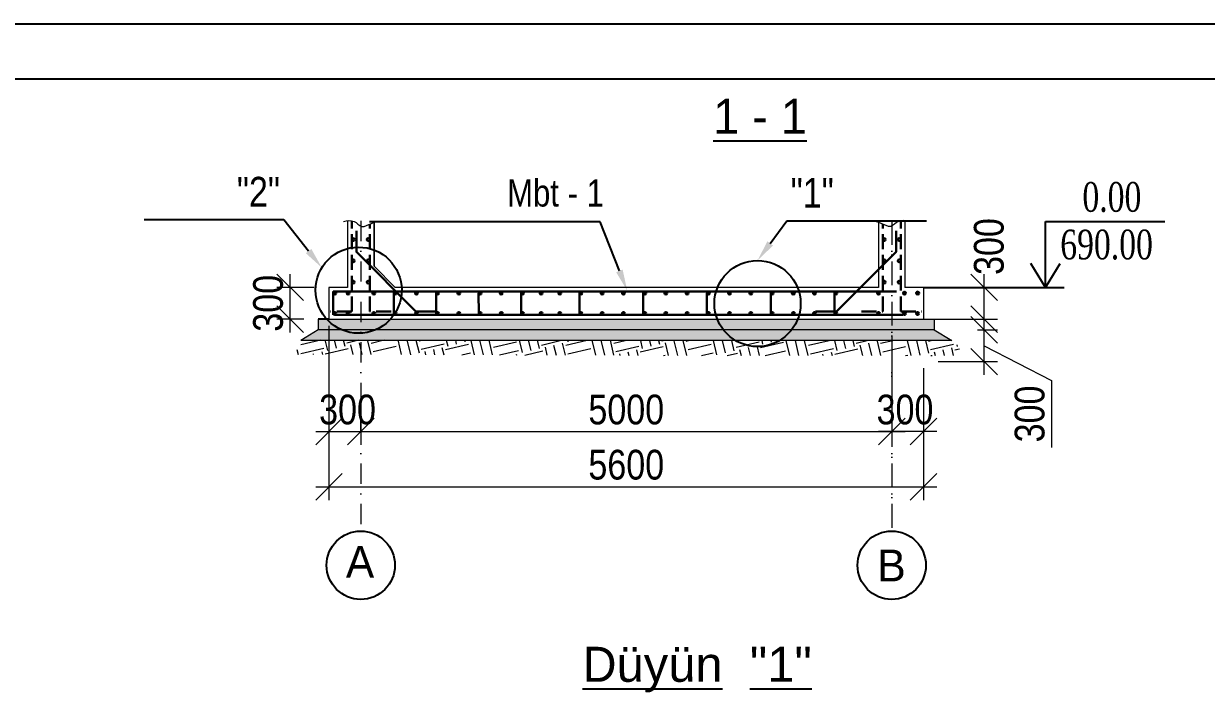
# Model space of a CAD drawing. Header units: millimetres. Extents: x 1067644 to 1117794, y -913136 to -692535.
# Drawn here: x 1099346 to 1110484, y -761722 to -755419 of the extents above; entities that cross this region are included whole.
import ezdxf
from ezdxf import colors
from ezdxf.entities.mleader import LeaderData, LeaderLine
from ezdxf.math import Vec2, Vec3

# ---------------------------------------------------------------- set-up
doc = ezdxf.new("R2010")
doc.units = ezdxf.units.MM
doc.linetypes.add('DASHDOT', pattern=[25.4, 12.7, -6.35, 0, -6.35])
doc.linetypes.add('Hidden Line', pattern=[391.222223, 282.222223, -109])
doc.layers.add('Annotation - Text', color=7, linetype='Continuous')
doc.layers.add('Layer3', color=7, linetype='Continuous', lineweight=13)
doc.styles.add('400', font='times.ttf', dxfattribs={"width": 0.75, "height": 300})
doc.styles.get("Standard").update_dxf_attribs({"font": 'a3ar(la).ttf'})
doc.styles.add('style3', font='ARIAAL_.TTF', dxfattribs={"height": 300})
doc.styles.add('style6', font='ARIALN.TTF', dxfattribs={"height": 300})
doc.styles.add('yazitipi', font='ARIALN.TTF')
doc.dimstyles.new('sevda', dxfattribs={"dimscale": 100, "dimtxt": 2.8, "dimasz": 2.5, "dimexe": 1.25, "dimexo": 0.625, "dimtad": 1, "dimtxsty": 'yazitipi', "dimblk": 'OBLIQUE', "dimcen": 2.5, "dimdle": 1.25, "dimclrd": 253, "dimclre": 253, "dimclrt": 73, "dimaunit": 1, "dimadec": 3, "dimazin": 0, "dimtfac": 1, "dimtmove": 1, "dimatfit": 3, "dimfxl": 1, "dimlwd": 13, "dimlwe": 13, "dimarcsym": 0})
pattern_1 = [(0, (96208.287, 1987.62), (0, 6.985), [5.08, -1.905]), (90, (96208.287, 1987.62), (-6.985, 4e-16), [5.08, -1.905])]
pattern_2 = [(0, (96208.4344, 1794.7856), (0, 6.985), [5.08, -1.905]), (90, (96208.4344, 1794.7856), (-6.985, 4e-16), [5.08, -1.905])]
pattern_3 = [(0, (96333.287, 1987.62), (0, 6.985), [5.08, -1.905]), (90, (96333.287, 1987.62), (-6.985, 4e-16), [5.08, -1.905])]
pattern_4 = [(0, (96333.4344, 1794.7856), (0, 6.985), [5.08, -1.905]), (90, (96333.4344, 1794.7856), (-6.985, 4e-16), [5.08, -1.905])]
pattern_5 = [(0, (96576.308, 1987.62), (0, 6.985), [5.08, -1.905]), (90, (96576.308, 1987.62), (-6.985, 4e-16), [5.08, -1.905])]
pattern_6 = [(0, (96576.455, 1794.7856), (0, 6.985), [5.08, -1.905]), (90, (96576.455, 1794.7856), (-6.985, 4e-16), [5.08, -1.905])]

# ---------------------------------------------------------------- blocks, each defined once
blk = doc.blocks.new('_Oblique')
at = {"color": 0, "linetype": 'ByBlock', "lineweight": -2}
blk.add_line((-0.5, -0.5), (0.5, 0.5), dxfattribs=at)
blk = doc.blocks.new('*D38')
at = {"color": 253, "lineweight": 13, "ltscale": 5, "transparency": 16777216}
for p, q in [((1107521, -758911), (1107521, -759389)), ((1102521, -758954), (1102521, -759389)), ((1102396, -759264), (1107646, -759264))]:
    blk.add_line(p, q, dxfattribs=at)
at = {"layer": 'Defpoints', "color": 0, "ltscale": 5, "transparency": 16777216}
for p in [(1102521, -758892), (1107521, -758848), (1107521, -759264)]:
    blk.add_point(p, dxfattribs=at)
at = {"color": 253, "lineweight": 13, "ltscale": 5, "transparency": 16777216, "xscale": 250, "yscale": 250, "zscale": 250, "rotation": 180}
blk.add_blockref('_Oblique', (1102521, -759264), dxfattribs=at)
at = {"color": 253, "lineweight": 13, "ltscale": 5, "transparency": 16777216, "xscale": 250, "yscale": 250, "zscale": 250}
blk.add_blockref('_Oblique', (1107521, -759264), dxfattribs=at)
at = {"color": 73, "ltscale": 5, "transparency": 16777216, "insert": (1105021, -759058), "char_height": 280, "attachment_point": 5, "style": 'yazitipi'}
blk.add_mtext('5000', dxfattribs=at)
blk = doc.blocks.new('*D39')
at = {"color": 253, "lineweight": 13, "ltscale": 15, "transparency": 16777216}
for p, q in [((1102221, -758267), (1102221, -759909)), ((1107821, -758667), (1107821, -759909)), ((1102096, -759784), (1107946, -759784))]:
    blk.add_line(p, q, dxfattribs=at)
at = {"layer": 'Defpoints', "color": 0, "ltscale": 15, "transparency": 16777216}
for p in [(1102221, -758205), (1107821, -758605), (1107821, -759784)]:
    blk.add_point(p, dxfattribs=at)
at = {"color": 253, "lineweight": 13, "ltscale": 15, "transparency": 16777216, "xscale": 250, "yscale": 250, "zscale": 250, "rotation": 180}
blk.add_blockref('_Oblique', (1102221, -759784), dxfattribs=at)
at = {"color": 253, "lineweight": 13, "ltscale": 15, "transparency": 16777216, "xscale": 250, "yscale": 250, "zscale": 250}
blk.add_blockref('_Oblique', (1107821, -759784), dxfattribs=at)
at = {"color": 73, "ltscale": 15, "transparency": 16777216, "insert": (1105021, -759578), "char_height": 280, "attachment_point": 5, "style": 'yazitipi'}
blk.add_mtext('5600', dxfattribs=at)
blk = doc.blocks.new('*D40')
at = {"color": 253, "lineweight": 13, "ltscale": 15, "transparency": 16777216}
for p, q in [((1102521, -759269), (1102521, -759139)), ((1102096, -759264), (1102646, -759264)), ((1102221, -759282), (1102221, -759389))]:
    blk.add_line(p, q, dxfattribs=at)
at = {"layer": 'Defpoints', "color": 0, "ltscale": 15, "transparency": 16777216}
for p in [(1102221, -759219), (1102521, -759264), (1102521, -759332)]:
    blk.add_point(p, dxfattribs=at)
at = {"color": 253, "lineweight": 13, "ltscale": 15, "transparency": 16777216, "xscale": 250, "yscale": 250, "zscale": 250, "rotation": 180}
blk.add_blockref('_Oblique', (1102221, -759264), dxfattribs=at)
at = {"color": 253, "lineweight": 13, "ltscale": 15, "transparency": 16777216, "xscale": 250, "yscale": 250, "zscale": 250}
blk.add_blockref('_Oblique', (1102521, -759264), dxfattribs=at)
at = {"color": 73, "ltscale": 15, "transparency": 16777216, "insert": (1102396, -759058), "char_height": 280, "attachment_point": 5, "style": 'yazitipi'}
blk.add_mtext('300', dxfattribs=at)
blk = doc.blocks.new('*D41')
at = {"color": 253, "lineweight": 13, "ltscale": 15, "transparency": 16777216}
for p, q in [((1107521, -758367), (1107521, -759389)), ((1107821, -758702), (1107821, -759389)), ((1107946, -759264), (1107396, -759264))]:
    blk.add_line(p, q, dxfattribs=at)
at = {"layer": 'Defpoints', "color": 0, "ltscale": 15, "transparency": 16777216}
for p in [(1107521, -758305), (1107821, -758639), (1107521, -759264)]:
    blk.add_point(p, dxfattribs=at)
at = {"color": 253, "lineweight": 13, "ltscale": 15, "transparency": 16777216, "xscale": 250, "yscale": 250, "zscale": 250, "rotation": 180}
blk.add_blockref('_Oblique', (1107521, -759264), dxfattribs=at)
at = {"color": 253, "lineweight": 13, "ltscale": 15, "transparency": 16777216, "xscale": 250, "yscale": 250, "zscale": 250}
blk.add_blockref('_Oblique', (1107821, -759264), dxfattribs=at)
at = {"color": 73, "ltscale": 15, "transparency": 16777216, "insert": (1107646, -759058), "char_height": 280, "attachment_point": 5, "style": 'yazitipi'}
blk.add_mtext('300', dxfattribs=at)
blk = doc.blocks.new('*D42')
at = {"color": 253, "lineweight": 13, "ltscale": 15, "transparency": 16777216}
for p, q in [((1108392, -758330), (1108392, -757780)), ((1107882, -757905), (1108517, -757905)), ((1107882, -758205), (1108517, -758205))]:
    blk.add_line(p, q, dxfattribs=at)
at = {"layer": 'Defpoints', "color": 0, "ltscale": 15, "transparency": 16777216}
for p in [(1107819, -757905), (1108392, -757905), (1107819, -758205)]:
    blk.add_point(p, dxfattribs=at)
at = {"color": 253, "lineweight": 13, "ltscale": 15, "transparency": 16777216, "xscale": 250, "yscale": 250, "zscale": 250}
for p, rotation in [((1108392, -757905), 90), ((1108392, -758205), 270)]:
    blk.add_blockref('_Oblique', p, dxfattribs=dict(at, rotation=rotation))
at = {"color": 73, "ltscale": 15, "transparency": 16777216, "insert": (1108437, -757520), "char_height": 280, "attachment_point": 5, "rotation": 90, "style": 'yazitipi'}
blk.add_mtext('300', dxfattribs=at)
blk = doc.blocks.new('*D105')
at = {"color": 253, "lineweight": 13, "ltscale": 15, "transparency": 16777216}
for p, q in [((1101855, -758330), (1101855, -757780)), ((1102083, -757905), (1101730, -757905)), ((1101983, -758205), (1101730, -758205))]:
    blk.add_line(p, q, dxfattribs=at)
at = {"layer": 'Defpoints', "color": 0, "ltscale": 15, "transparency": 16777216}
for p in [(1101855, -757905), (1102146, -757905), (1102046, -758205)]:
    blk.add_point(p, dxfattribs=at)
at = {"color": 253, "lineweight": 13, "ltscale": 15, "transparency": 16777216, "xscale": 250, "yscale": 250, "zscale": 250}
for p, rotation in [((1101855, -757905), 90), ((1101855, -758205), 270)]:
    blk.add_blockref('_Oblique', p, dxfattribs=dict(at, rotation=rotation))
at = {"color": 73, "ltscale": 15, "transparency": 16777216, "insert": (1101649, -758055), "char_height": 280, "attachment_point": 5, "rotation": 90, "style": 'yazitipi'}
blk.add_mtext('300', dxfattribs=at)
blk = doc.blocks.new('*D106')
at = {"color": 253, "lineweight": 13, "ltscale": 15, "transparency": 16777216}
for p, q in [((1108392, -758730), (1108392, -758180)), ((1108328, -758305), (1108517, -758305)), ((1108392, -758455), (1109027, -758783)), ((1107958, -758605), (1108517, -758605)), ((1109027, -758783), (1109027, -759414))]:
    blk.add_line(p, q, dxfattribs=at)
at = {"layer": 'Defpoints', "color": 0, "ltscale": 15, "transparency": 16777216}
for p in [(1108266, -758305), (1108392, -758305), (1107896, -758605)]:
    blk.add_point(p, dxfattribs=at)
at = {"color": 253, "lineweight": 13, "ltscale": 15, "transparency": 16777216, "xscale": 250, "yscale": 250, "zscale": 250}
for p, rotation in [((1108392, -758305), 90), ((1108392, -758605), 270)]:
    blk.add_blockref('_Oblique', p, dxfattribs=dict(at, rotation=rotation))
at = {"color": 73, "ltscale": 15, "transparency": 16777216, "insert": (1108821, -759098), "char_height": 280, "attachment_point": 5, "rotation": 90, "style": 'yazitipi'}
blk.add_mtext('300', dxfattribs=at)
blk = doc.blocks.new('ntnntyht')
at = {"lineweight": 25}
blk.add_line((1961564, -20955), (2003567, -20955), dxfattribs=at)
at = {"lineweight": 25, "ltscale": 15}
blk.add_line((2003045, -21477), (1963653, -21477), dxfattribs=at)

msp = doc.modelspace()

# ---------------------------------------------------------------- hatches: boundary and pattern name
at = {"lineweight": 9, "ltscale": 15}
h = msp.add_hatch(dxfattribs=at)
h.set_pattern_fill('ANGLE', color=256)
h.set_pattern_definition(pattern_1)
edge = h.paths.add_edge_path()
edge.add_arc((1102276.263, -757958.563), 13.384, 0, 360)
h = msp.add_hatch(dxfattribs=at)
h.set_pattern_fill('ANGLE', color=256)
h.set_pattern_definition(pattern_3)
edge = h.paths.add_edge_path()
edge.add_arc((1102401.263, -757958.563), 13.384, 0, 360)
h = msp.add_hatch(dxfattribs=at)
h.set_pattern_fill('ANGLE', color=256)
h.set_pattern_definition(pattern_5)
edge = h.paths.add_edge_path()
edge.add_arc((1102644.284, -757958.563), 13.384, 0, 360)
h = msp.add_hatch(dxfattribs=at)
h.set_pattern_fill('ANGLE', color=256)
h.set_pattern_definition([(0, (96776.308, 1987.62), (0, 6.985), [5.08, -1.905]), (90, (96776.308, 1987.62), (-6.985, 4e-16), [5.08, -1.905])])
edge = h.paths.add_edge_path()
edge.add_arc((1102844.284, -757958.563), 13.384, 0, 360)
h = msp.add_hatch(dxfattribs=at)
h.set_pattern_fill('ANGLE', color=256)
h.set_pattern_definition([(0, (96976.308, 1987.62), (0, 6.985), [5.08, -1.905]), (90, (96976.308, 1987.62), (-6.985, 4e-16), [5.08, -1.905])])
edge = h.paths.add_edge_path()
edge.add_arc((1103044.284, -757958.563), 13.384, 0, 360)
h = msp.add_hatch(dxfattribs=at)
h.set_pattern_fill('ANGLE', color=256)
h.set_pattern_definition([(0, (97176.308, 1987.62), (0, 6.985), [5.08, -1.905]), (90, (97176.308, 1987.62), (-6.985, 4e-16), [5.08, -1.905])])
edge = h.paths.add_edge_path()
edge.add_arc((1103244.284, -757958.563), 13.384, 0, 360)
h = msp.add_hatch(dxfattribs=at)
h.set_pattern_fill('ANGLE', color=256)
h.set_pattern_definition([(0, (97376.308, 1987.62), (0, 6.985), [5.08, -1.905]), (90, (97376.308, 1987.62), (-6.985, 4e-16), [5.08, -1.905])])
edge = h.paths.add_edge_path()
edge.add_arc((1103444.284, -757958.563), 13.384, 0, 360)
h = msp.add_hatch(dxfattribs=at)
h.set_pattern_fill('ANGLE', color=256)
h.set_pattern_definition([(0, (97576.308, 1987.62), (0, 6.985), [5.08, -1.905]), (90, (97576.308, 1987.62), (-6.985, 4e-16), [5.08, -1.905])])
edge = h.paths.add_edge_path()
edge.add_arc((1103644.284, -757958.563), 13.384, 0, 360)
h = msp.add_hatch(dxfattribs=at)
h.set_pattern_fill('ANGLE', color=256)
h.set_pattern_definition([(0, (97776.308, 1987.62), (0, 6.985), [5.08, -1.905]), (90, (97776.308, 1987.62), (-6.985, 4e-16), [5.08, -1.905])])
edge = h.paths.add_edge_path()
edge.add_arc((1103844.284, -757958.563), 13.384, 0, 360)
h = msp.add_hatch(dxfattribs=at)
h.set_pattern_fill('ANGLE', color=256)
h.set_pattern_definition([(0, (97976.308, 1987.62), (0, 6.985), [5.08, -1.905]), (90, (97976.308, 1987.62), (-6.985, 4e-16), [5.08, -1.905])])
edge = h.paths.add_edge_path()
edge.add_arc((1104044.284, -757958.563), 13.384, 0, 360)
h = msp.add_hatch(dxfattribs=at)
h.set_pattern_fill('ANGLE', color=256)
h.set_pattern_definition([(0, (98151.308, 1987.62), (0, 6.985), [5.08, -1.905]), (90, (98151.308, 1987.62), (-6.985, 4e-16), [5.08, -1.905])])
edge = h.paths.add_edge_path()
edge.add_arc((1104219.284, -757958.563), 13.384, 0, 360)
h = msp.add_hatch(dxfattribs=at)
h.set_pattern_fill('ANGLE', color=256)
h.set_pattern_definition([(0, (98326.308, 1987.62), (0, 6.985), [5.08, -1.905]), (90, (98326.308, 1987.62), (-6.985, 4e-16), [5.08, -1.905])])
edge = h.paths.add_edge_path()
edge.add_arc((1104394.284, -757958.563), 13.384, 0, 360)
h = msp.add_hatch(dxfattribs=at)
h.set_pattern_fill('ANGLE', color=256)
h.set_pattern_definition([(0, (98526.308, 1987.62), (0, 6.985), [5.08, -1.905]), (90, (98526.308, 1987.62), (-6.985, 4e-16), [5.08, -1.905])])
edge = h.paths.add_edge_path()
edge.add_arc((1104594.284, -757958.563), 13.384, 0, 360)
h = msp.add_hatch(dxfattribs=at)
h.set_pattern_fill('ANGLE', color=256)
h.set_pattern_definition([(0, (98726.308, 1987.62), (0, 6.985), [5.08, -1.905]), (90, (98726.308, 1987.62), (-6.985, 4e-16), [5.08, -1.905])])
edge = h.paths.add_edge_path()
edge.add_arc((1104794.284, -757958.563), 13.384, 0, 360)
h = msp.add_hatch(dxfattribs=at)
h.set_pattern_fill('ANGLE', color=256)
h.set_pattern_definition([(0, (98926.308, 1987.62), (0, 6.985), [5.08, -1.905]), (90, (98926.308, 1987.62), (-6.985, 4e-16), [5.08, -1.905])])
edge = h.paths.add_edge_path()
edge.add_arc((1104994.284, -757958.563), 13.384, 0, 360)
h = msp.add_hatch(dxfattribs=at)
h.set_pattern_fill('ANGLE', color=256)
h.set_pattern_definition([(0, (99126.308, 1987.62), (0, 6.985), [5.08, -1.905]), (90, (99126.308, 1987.62), (-6.985, 4e-16), [5.08, -1.905])])
edge = h.paths.add_edge_path()
edge.add_arc((1105194.284, -757958.563), 13.384, 0, 360)
h = msp.add_hatch(dxfattribs=at)
h.set_pattern_fill('ANGLE', color=256)
h.set_pattern_definition([(0, (99326.308, 1987.62), (0, 6.985), [5.08, -1.905]), (90, (99326.308, 1987.62), (-6.985, 4e-16), [5.08, -1.905])])
edge = h.paths.add_edge_path()
edge.add_arc((1105394.284, -757958.563), 13.384, 0, 360)
h = msp.add_hatch(dxfattribs=at)
h.set_pattern_fill('ANGLE', color=256)
h.set_pattern_definition([(0, (99526.308, 1987.62), (0, 6.985), [5.08, -1.905]), (90, (99526.308, 1987.62), (-6.985, 4e-16), [5.08, -1.905])])
edge = h.paths.add_edge_path()
edge.add_arc((1105594.284, -757958.563), 13.384, 0, 360)
h = msp.add_hatch(dxfattribs=at)
h.set_pattern_fill('ANGLE', color=256)
h.set_pattern_definition([(0, (99726.308, 1987.62), (0, 6.985), [5.08, -1.905]), (90, (99726.308, 1987.62), (-6.985, 4e-16), [5.08, -1.905])])
edge = h.paths.add_edge_path()
edge.add_arc((1105794.284, -757958.563), 13.384, 0, 360)
h = msp.add_hatch(dxfattribs=at)
h.set_pattern_fill('ANGLE', color=256)
h.set_pattern_definition([(0, (99926.308, 1987.62), (0, 6.985), [5.08, -1.905]), (90, (99926.308, 1987.62), (-6.985, 4e-16), [5.08, -1.905])])
edge = h.paths.add_edge_path()
edge.add_arc((1105994.284, -757958.563), 13.384, 0, 360)
h = msp.add_hatch(dxfattribs=at)
h.set_pattern_fill('ANGLE', color=256)
h.set_pattern_definition([(0, (100126.308, 1987.62), (0, 6.985), [5.08, -1.905]), (90, (100126.308, 1987.62), (-6.985, 4e-16), [5.08, -1.905])])
edge = h.paths.add_edge_path()
edge.add_arc((1106194.284, -757958.563), 13.384, 0, 360)
h = msp.add_hatch(dxfattribs=at)
h.set_pattern_fill('ANGLE', color=256)
h.set_pattern_definition([(0, (100326.308, 1987.62), (0, 6.985), [5.08, -1.905]), (90, (100326.308, 1987.62), (-6.985, 4e-16), [5.08, -1.905])])
edge = h.paths.add_edge_path()
edge.add_arc((1106394.284, -757958.563), 13.384, 0, 360)
h = msp.add_hatch(dxfattribs=at)
h.set_pattern_fill('ANGLE', color=256)
h.set_pattern_definition([(0, (100526.308, 1987.62), (0, 6.985), [5.08, -1.905]), (90, (100526.308, 1987.62), (-6.985, 4e-16), [5.08, -1.905])])
edge = h.paths.add_edge_path()
edge.add_arc((1106594.284, -757958.563), 13.384, 0, 360)
h = msp.add_hatch(dxfattribs=at)
h.set_pattern_fill('ANGLE', color=256)
h.set_pattern_definition([(0, (100726.308, 1987.62), (0, 6.985), [5.08, -1.905]), (90, (100726.308, 1987.62), (-6.985, 4e-16), [5.08, -1.905])])
edge = h.paths.add_edge_path()
edge.add_arc((1106794.284, -757958.563), 13.384, 0, 360)
h = msp.add_hatch(dxfattribs=at)
h.set_pattern_fill('ANGLE', color=256)
h.set_pattern_definition([(0, (100926.308, 1987.62), (0, 6.985), [5.08, -1.905]), (90, (100926.308, 1987.62), (-6.985, 4e-16), [5.08, -1.905])])
edge = h.paths.add_edge_path()
edge.add_arc((1106994.284, -757958.563), 13.384, 0, 360)
h = msp.add_hatch(dxfattribs=at)
h.set_pattern_fill('ANGLE', color=256)
h.set_pattern_definition(pattern_5)
edge = h.paths.add_edge_path()
edge.add_arc((1107397.211, -757958.563), 13.384, 0, 360)
h = msp.add_hatch(dxfattribs=at)
h.set_pattern_fill('ANGLE', color=256)
h.set_pattern_definition(pattern_3)
edge = h.paths.add_edge_path()
edge.add_arc((1107640.232, -757958.563), 13.384, 0, 360)
h = msp.add_hatch(dxfattribs=at)
h.set_pattern_fill('ANGLE', color=256)
h.set_pattern_definition(pattern_1)
edge = h.paths.add_edge_path()
edge.add_arc((1107765.232, -757958.563), 13.384, 0, 360)
h = msp.add_hatch(dxfattribs=at)
h.set_pattern_fill('ANGLE', color=256)
h.set_pattern_definition(pattern_2)
edge = h.paths.add_edge_path()
edge.add_arc((1102276.411, -758151.397), 13.384, 0, 360)
h = msp.add_hatch(dxfattribs=at)
h.set_pattern_fill('ANGLE', color=256)
h.set_pattern_definition(pattern_4)
edge = h.paths.add_edge_path()
edge.add_arc((1102401.411, -758151.397), 13.384, 0, 360)
h = msp.add_hatch(dxfattribs=at)
h.set_pattern_fill('ANGLE', color=256)
h.set_pattern_definition(pattern_6)
edge = h.paths.add_edge_path()
edge.add_arc((1102644.432, -758151.397), 13.384, 0, 360)
h = msp.add_hatch(dxfattribs=at)
h.set_pattern_fill('ANGLE', color=256)
h.set_pattern_definition([(0, (96776.455, 1794.7856), (0, 6.985), [5.08, -1.905]), (90, (96776.455, 1794.7856), (-6.985, 4e-16), [5.08, -1.905])])
edge = h.paths.add_edge_path()
edge.add_arc((1102844.432, -758151.397), 13.384, 0, 360)
h = msp.add_hatch(dxfattribs=at)
h.set_pattern_fill('ANGLE', color=256)
h.set_pattern_definition([(0, (96976.455, 1794.7856), (0, 6.985), [5.08, -1.905]), (90, (96976.455, 1794.7856), (-6.985, 4e-16), [5.08, -1.905])])
edge = h.paths.add_edge_path()
edge.add_arc((1103044.432, -758151.397), 13.384, 0, 360)
h = msp.add_hatch(dxfattribs=at)
h.set_pattern_fill('ANGLE', color=256)
h.set_pattern_definition([(0, (97176.455, 1794.7856), (0, 6.985), [5.08, -1.905]), (90, (97176.455, 1794.7856), (-6.985, 4e-16), [5.08, -1.905])])
edge = h.paths.add_edge_path()
edge.add_arc((1103244.432, -758151.397), 13.384, 0, 360)
h = msp.add_hatch(dxfattribs=at)
h.set_pattern_fill('ANGLE', color=256)
h.set_pattern_definition([(0, (97376.455, 1794.7856), (0, 6.985), [5.08, -1.905]), (90, (97376.455, 1794.7856), (-6.985, 4e-16), [5.08, -1.905])])
edge = h.paths.add_edge_path()
edge.add_arc((1103444.432, -758151.397), 13.384, 0, 360)
h = msp.add_hatch(dxfattribs=at)
h.set_pattern_fill('ANGLE', color=256)
h.set_pattern_definition([(0, (97576.455, 1794.7856), (0, 6.985), [5.08, -1.905]), (90, (97576.455, 1794.7856), (-6.985, 4e-16), [5.08, -1.905])])
edge = h.paths.add_edge_path()
edge.add_arc((1103644.432, -758151.397), 13.384, 0, 360)
h = msp.add_hatch(dxfattribs=at)
h.set_pattern_fill('ANGLE', color=256)
h.set_pattern_definition([(0, (97776.455, 1794.7856), (0, 6.985), [5.08, -1.905]), (90, (97776.455, 1794.7856), (-6.985, 4e-16), [5.08, -1.905])])
edge = h.paths.add_edge_path()
edge.add_arc((1103844.432, -758151.397), 13.384, 0, 360)
h = msp.add_hatch(dxfattribs=at)
h.set_pattern_fill('ANGLE', color=256)
h.set_pattern_definition([(0, (97976.455, 1794.7856), (0, 6.985), [5.08, -1.905]), (90, (97976.455, 1794.7856), (-6.985, 4e-16), [5.08, -1.905])])
edge = h.paths.add_edge_path()
edge.add_arc((1104044.432, -758151.397), 13.384, 0, 360)
h = msp.add_hatch(dxfattribs=at)
h.set_pattern_fill('ANGLE', color=256)
h.set_pattern_definition([(0, (98151.455, 1794.7856), (0, 6.985), [5.08, -1.905]), (90, (98151.455, 1794.7856), (-6.985, 4e-16), [5.08, -1.905])])
edge = h.paths.add_edge_path()
edge.add_arc((1104219.432, -758151.397), 13.384, 0, 360)
h = msp.add_hatch(dxfattribs=at)
h.set_pattern_fill('ANGLE', color=256)
h.set_pattern_definition([(0, (98326.455, 1794.7856), (0, 6.985), [5.08, -1.905]), (90, (98326.455, 1794.7856), (-6.985, 4e-16), [5.08, -1.905])])
edge = h.paths.add_edge_path()
edge.add_arc((1104394.432, -758151.397), 13.384, 0, 360)
h = msp.add_hatch(dxfattribs=at)
h.set_pattern_fill('ANGLE', color=256)
h.set_pattern_definition([(0, (98526.455, 1794.7856), (0, 6.985), [5.08, -1.905]), (90, (98526.455, 1794.7856), (-6.985, 4e-16), [5.08, -1.905])])
edge = h.paths.add_edge_path()
edge.add_arc((1104594.432, -758151.397), 13.384, 0, 360)
h = msp.add_hatch(dxfattribs=at)
h.set_pattern_fill('ANGLE', color=256)
h.set_pattern_definition([(0, (98726.455, 1794.7856), (0, 6.985), [5.08, -1.905]), (90, (98726.455, 1794.7856), (-6.985, 4e-16), [5.08, -1.905])])
edge = h.paths.add_edge_path()
edge.add_arc((1104794.432, -758151.397), 13.384, 0, 360)
h = msp.add_hatch(dxfattribs=at)
h.set_pattern_fill('ANGLE', color=256)
h.set_pattern_definition([(0, (98926.455, 1794.7856), (0, 6.985), [5.08, -1.905]), (90, (98926.455, 1794.7856), (-6.985, 4e-16), [5.08, -1.905])])
edge = h.paths.add_edge_path()
edge.add_arc((1104994.432, -758151.397), 13.384, 0, 360)
h = msp.add_hatch(dxfattribs=at)
h.set_pattern_fill('ANGLE', color=256)
h.set_pattern_definition([(0, (99126.455, 1794.7856), (0, 6.985), [5.08, -1.905]), (90, (99126.455, 1794.7856), (-6.985, 4e-16), [5.08, -1.905])])
edge = h.paths.add_edge_path()
edge.add_arc((1105194.432, -758151.397), 13.384, 0, 360)
h = msp.add_hatch(dxfattribs=at)
h.set_pattern_fill('ANGLE', color=256)
h.set_pattern_definition([(0, (99326.455, 1794.7856), (0, 6.985), [5.08, -1.905]), (90, (99326.455, 1794.7856), (-6.985, 4e-16), [5.08, -1.905])])
edge = h.paths.add_edge_path()
edge.add_arc((1105394.432, -758151.397), 13.384, 0, 360)
h = msp.add_hatch(dxfattribs=at)
h.set_pattern_fill('ANGLE', color=256)
h.set_pattern_definition([(0, (99526.455, 1794.7856), (0, 6.985), [5.08, -1.905]), (90, (99526.455, 1794.7856), (-6.985, 4e-16), [5.08, -1.905])])
edge = h.paths.add_edge_path()
edge.add_arc((1105594.432, -758151.397), 13.384, 0, 360)
h = msp.add_hatch(dxfattribs=at)
h.set_pattern_fill('ANGLE', color=256)
h.set_pattern_definition([(0, (99726.455, 1794.7856), (0, 6.985), [5.08, -1.905]), (90, (99726.455, 1794.7856), (-6.985, 4e-16), [5.08, -1.905])])
edge = h.paths.add_edge_path()
edge.add_arc((1105794.432, -758151.397), 13.384, 0, 360)
h = msp.add_hatch(dxfattribs=at)
h.set_pattern_fill('ANGLE', color=256)
h.set_pattern_definition([(0, (99926.455, 1794.7856), (0, 6.985), [5.08, -1.905]), (90, (99926.455, 1794.7856), (-6.985, 4e-16), [5.08, -1.905])])
edge = h.paths.add_edge_path()
edge.add_arc((1105994.432, -758151.397), 13.384, 0, 360)
h = msp.add_hatch(dxfattribs=at)
h.set_pattern_fill('ANGLE', color=256)
h.set_pattern_definition([(0, (100126.455, 1794.7856), (0, 6.985), [5.08, -1.905]), (90, (100126.455, 1794.7856), (-6.985, 4e-16), [5.08, -1.905])])
edge = h.paths.add_edge_path()
edge.add_arc((1106194.432, -758151.397), 13.384, 0, 360)
h = msp.add_hatch(dxfattribs=at)
h.set_pattern_fill('ANGLE', color=256)
h.set_pattern_definition([(0, (100326.455, 1794.7856), (0, 6.985), [5.08, -1.905]), (90, (100326.455, 1794.7856), (-6.985, 4e-16), [5.08, -1.905])])
edge = h.paths.add_edge_path()
edge.add_arc((1106394.432, -758151.397), 13.384, 0, 360)
h = msp.add_hatch(dxfattribs=at)
h.set_pattern_fill('ANGLE', color=256)
h.set_pattern_definition([(0, (100526.455, 1794.7856), (0, 6.985), [5.08, -1.905]), (90, (100526.455, 1794.7856), (-6.985, 4e-16), [5.08, -1.905])])
edge = h.paths.add_edge_path()
edge.add_arc((1106594.432, -758151.397), 13.384, 0, 360)
h = msp.add_hatch(dxfattribs=at)
h.set_pattern_fill('ANGLE', color=256)
h.set_pattern_definition([(0, (100726.455, 1794.7856), (0, 6.985), [5.08, -1.905]), (90, (100726.455, 1794.7856), (-6.985, 4e-16), [5.08, -1.905])])
edge = h.paths.add_edge_path()
edge.add_arc((1106794.432, -758151.397), 13.384, 0, 360)
h = msp.add_hatch(dxfattribs=at)
h.set_pattern_fill('ANGLE', color=256)
h.set_pattern_definition([(0, (100926.455, 1794.7856), (0, 6.985), [5.08, -1.905]), (90, (100926.455, 1794.7856), (-6.985, 4e-16), [5.08, -1.905])])
edge = h.paths.add_edge_path()
edge.add_arc((1106994.432, -758151.397), 13.384, 0, 360)
h = msp.add_hatch(dxfattribs=at)
h.set_pattern_fill('ANGLE', color=256)
h.set_pattern_definition(pattern_6)
edge = h.paths.add_edge_path()
edge.add_arc((1107397.064, -758151.397), 13.384, 0, 360)
h = msp.add_hatch(dxfattribs=at)
h.set_pattern_fill('ANGLE', color=256)
h.set_pattern_definition(pattern_4)
edge = h.paths.add_edge_path()
edge.add_arc((1107640.085, -758151.397), 13.384, 0, 360)
h = msp.add_hatch(dxfattribs=at)
h.set_pattern_fill('ANGLE', color=256)
h.set_pattern_definition(pattern_2)
edge = h.paths.add_edge_path()
edge.add_arc((1107765.085, -758151.397), 13.384, 0, 360)
at = {"lineweight": 5, "ltscale": 5}
h = msp.add_hatch(dxfattribs=at)
h.set_pattern_fill('AR-CONC', color=4)
h.set_pattern_definition([(50, (310266.62, -55884.16), (182.18467, -15.939086), [19.05, -209.55]), (355, (310266.62, -55884.16), (-35.24342, 191.056845), [15.24, -167.640584]), (100.451445, (310281.8, -55885.48), (146.941247, 175.117752), [16.19001, -178.090245]), (46.1842, (310266.62, -55833.36), (271.07904, -42.04233), [28.575, -314.325]), (96.635558, (310289.2, -55836.86), (237.404134, 247.426125), [24.28502, -267.13561]), (351.18415, (310266.62, -55833.36), (237.404134, 247.426125), [22.85997, -251.45973]), (21, (310292.02, -55846.06), (151.614391, -102.265198), [19.05, -209.55]), (326, (310292.02, -55846.06), (61.802028, 184.187966), [15.24, -167.64]), (71.451445, (310304.65, -55854.58), (213.41642, 81.92277), [16.19001, -178.089938]), (37.5, (310266.616, -55884.155), (3.0886033, 84.555039), [0, -165.608, 0, -170.18, 0, -168.275]), (7.5, (310266.62, -55884.155), (66.8196625, 100.180575), [0, -97.028, 0, -161.798, 0, -64.135]), (327.5, (310209.974, -55884.155), (135.590595, -5.728744), [0, -63.5, 0, -198.12, 0, -262.89]), (317.5, (310184.57, -55884.16), (148.129181, 25.426491), [0, -82.55, 0, -131.572, 0, -186.69])])
edge = h.paths.add_edge_path()
edge.add_line((1107920.748, -758204.781), (1102120.748, -758204.781))
edge.add_line((1102120.748, -758204.781), (1102120.748, -758304.781))
edge.add_line((1102165.183, -758304.781), (1107920.748, -758304.781))
edge.add_line((1107920.748, -758304.781), (1107920.748, -758204.781))
h = msp.add_hatch(dxfattribs=at)
h.set_pattern_fill('GRAVEL', color=161, scale=15)
h.set_pattern_definition([(228.0127875, (310540.936, -55503.155), (-3048.00000024, -3428.9999998), [51.25822, -5074.57255]), (184.969741, (310506.646, -55541.255), (4571.9999982, 381.0000217), [87.96071, -8708.10733]), (132.510447, (310419.016, -55548.875), (3810.0000016, -4190.99999854), [62.02223, -6140.20842]), (267.273689, (310270.426, -55644.125), (381.0000008, 7619.99999996), [80.10068, -7929.96561]), (292.8336542, (310266.616, -55724.135), (-1905.00000016, 4571.99999993), [78.54505, -7775.97116]), (357.273689, (310297.096, -55796.525), (-7619.99999996, 381.0000008), [80.10068, -7929.96561]), (37.6942405, (310377.106, -55800.335), (-4952.99999978, -3810.00000029), [105.92905, -10486.9673]), (72.2553284, (310460.926, -55735.565), (2667.00000072, 8381.99999977), [100.00793, -9900.78849]), (121.4295656, (310491.406, -55640.315), (-3048.00000043, 4952.99999973), [80.37195, -7956.83185]), (175.2363583, (310449.496, -55571.735), (4190.9999999, -381.0000007), [91.75699, -4496.09054]), (222.3974378, (310358.056, -55564.115), (-4571.99999985, -4191.00000016), [118.66169, -11747.51588]), (138.814075, (310647.616, -55647.935), (-2666.9999998, 2286.0000002), [40.50068, -4009.58487]), (171.4692344, (310617.136, -55621.265), (4953.00000013, -761.99999914), [77.0523, -7628.19585]), (225, (310540.94, -55609.84), (-5e-14, -381), [53.8814, -484.93397]), (203.1985905, (310514.266, -55564.115), (1905, 761.9999999), [29.0162, -2872.59336]), (291.8014095, (310487.596, -55575.545), (-381, 1143), [41.03484, -2010.71295]), (30.9637565, (310502.836, -55613.645), (1143, 762), [66.64795, -2154.94472]), (161.565051, (310559.99, -55579.36), (762, -381), [48.19307, -1156.63472]), (16.3895403, (310266.616, -55575.545), (3810, 1143), [67.5132, -6683.824]), (70.346176, (310331.386, -55556.495), (-1524.00000014, -4190.99999995), [56.63984, -5607.33235]), (293.1985905, (310559.986, -55503.155), (-761.9999999, 1905), [58.03201, -2843.57754]), (343.6104597, (310582.846, -55556.495), (-3810.0000001, 1142.99999973), [67.5132, -6683.824]), (339.443955, (310266.616, -55811.765), (-1905, 762), [65.10528, -3190.16015]), (294.7751406, (310327.576, -55834.625), (-1905.0000023, 4190.999999), [54.55082, -5400.53901]), (66.8014095, (310563.796, -55884.155), (761.9999999, 1905), [58.03202, -2843.57754]), (17.3540246, (310586.656, -55830.815), (-4952.9999999, -1524.0000003), [63.86741, -6322.8564]), (69.443955, (310377.106, -55884.155), (-762, -1905), [32.55264, -3222.71279]), (101.3099325, (310540.936, -55884.155), (-381, 1524), [19.42719, -1923.29924]), (165.963757, (310537.13, -55865.105), (1143, -381), [78.54506, -1492.35819]), (186.009006, (310460.926, -55846.055), (3809.99999998, 381.0000002), [72.79005, -7206.20473]), (303.690068, (310502.84, -55647.94), (-381, 762), [54.94858, -1318.76645]), (353.1572266, (310533.316, -55693.655), (6477.00000004, -761.99999966), [95.93351, -9497.40136]), (60.945396, (310628.566, -55705.085), (-1524, -2667), [39.22624, -3883.40885]), (90, (310647.6, -55670.8), (-381, 381), [22.86, -358.14]), (120.2564372, (310453.306, -55834.625), (1523.9999998, -2667.0000001), [52.93004, -5240.09112]), (48.0127875, (310426.636, -55788.905), (3048.00000025, 3428.9999998), [102.51643, -5023.31433]), (0, (310495.2, -55712.7), (381, 381), [99.06, -281.94]), (325.3048465, (310594.276, -55712.705), (3810.00000144, -2666.99999794), [60.24143, -5963.89751]), (254.054604, (310643.806, -55746.995), (-381, -1524), [55.47436, -2718.2475]), (207.6459754, (310628.566, -55800.335), (-7239.00000027, -3809.9999995), [90.32176, -8941.86966]), (175.4260787, (310548.556, -55842.245), (-4953, 381), [95.55442, -9459.87697])])
h.paths.add_polyline_path([(1108085.52, -758404.781), (1107920.748, -758304.781), (1102120.748, -758304.781), (1101955.976, -758404.781)])
at = {"layer": 'Annotation - Text', "lineweight": 5, "ltscale": 20}
h = msp.add_hatch(dxfattribs=at)
h.set_pattern_fill('EARTH', color=253, scale=35, angle=-76.6397816)
h.set_pattern_definition([(283.360218, (234433.56, -52693.8), (267.590996, -164.8793), [222.25, -222.25]), (283.360218, (234514.64, -52674.55), (267.590996, -164.8793), [222.25, -222.25]), (283.360218, (234595.73, -52655.29), (267.590996, -164.8793), [222.25, -222.25]), (13.360218, (234629.18, -52675.9), (164.8793, 267.590996), [222.25, -222.25]), (13.360218, (234648.44, -52756.98), (164.8793, 267.590996), [222.25, -222.25]), (13.360218, (234667.7, -52838.07), (164.8793, 267.590996), [222.25, -222.25])])
edge = h.paths.add_edge_path()
edge.add_line((1105440.602, -758418.299), (1105440.602, -758546.957))
edge.add_line((1105440.602, -758546.957), (1101890.997, -758536.066))
edge.add_line((1101886.858, -758536.066), (1101988.527, -758399.336))
edge.add_line((1101988.527, -758399.336), (1105440.602, -758404.781))
h.paths.add_polyline_path([(1108198.719, -758548.117), (1108106.593, -758404.781), (1105440.602, -758404.781), (1105440.602, -758546.957)])

# ---------------------------------------------------------------- linework, layer by layer
at = {"color": 3, "lineweight": 15, "ltscale": 15}
for p, q in [((1102395.748, -757276.578), (1102395.748, -757904.781)), ((1102645.748, -757292.62), (1102645.748, -757704.781)), ((1102645.748, -757704.781), (1102645.748, -757292.62)), ((1107395.748, -757292.62), (1107395.748, -757704.781)), ((1107645.748, -757276.578), (1107645.748, -757904.781)), ((1102645.748, -757704.781), (1102845.748, -757904.781)), ((1107819.136, -757904.781), (1107819.136, -758204.781))]:
    msp.add_line(p, q, dxfattribs=at)
at = {"linetype": 'Hidden Line', "lineweight": 30, "ltscale": 0.5}
for p, q in [((1102435.748, -758131.581), (1102435.748, -757276.634)), ((1102605.748, -758131.581), (1102605.748, -757308.31)), ((1107435.748, -758131.581), (1107435.748, -757308.31)), ((1107605.748, -758131.581), (1107605.748, -757276.634)), ((1102435.748, -758131.581), (1102235.748, -758131.581)), ((1102805.748, -758131.581), (1102605.748, -758131.581)), ((1107235.748, -758131.581), (1107435.748, -758131.581)), ((1107605.748, -758131.581), (1107805.748, -758131.581))]:
    msp.add_line(p, q, dxfattribs=at)
at = {"linetype": 'DASHDOT', "lineweight": 15, "ltscale": 15}
for p, q in [((1102520.748, -757278.968), (1102520.748, -760202.076)), ((1107520.748, -757278.968), (1107520.748, -760202.076)), ((1107520.748, -757313.124), (1107520.748, -760202.076))]:
    msp.add_line(p, q, dxfattribs=at)
at = {"color": 0}
msp.add_line((1108968.689, -757904.781), (1108968.689, -757283.383), dxfattribs=at)
at = {"color": 7}
msp.add_line((1108968.689, -757283.383), (1110093.058, -757283.383), dxfattribs=at)
at = {"ltscale": 15}
for p, q in [((1107820.748, -757904.781), (1109144.924, -757904.781)), ((1102220.748, -758204.781), (1102120.748, -758204.781))]:
    msp.add_line(p, q, dxfattribs=at)
at = {"lineweight": 30, "ltscale": 15}
for p, q in [((1102830.901, -757958.563), (1102831.048, -758151.397)), ((1103230.901, -757958.563), (1103231.048, -758151.397)), ((1103630.901, -757958.563), (1103631.048, -758151.397)), ((1104030.901, -757958.563), (1104031.048, -758151.397)), ((1104580.901, -757958.563), (1104581.048, -758151.397)), ((1105180.901, -757958.563), (1105181.048, -758151.397)), ((1105780.901, -757958.563), (1105781.048, -758151.397)), ((1106380.901, -757958.563), (1106381.048, -758151.397)), ((1106980.901, -757958.563), (1106981.048, -758151.397))]:
    msp.add_line(p, q, dxfattribs=at)
at = {"color": 1, "lineweight": 9, "ltscale": 5}
for p, q in [((1102120.748, -758204.781), (1102120.748, -758304.781)), ((1107920.748, -758204.781), (1107920.748, -758304.781)), ((1102120.748, -758304.781), (1101955.976, -758404.781)), ((1107299.552, -758304.781), (1102120.748, -758304.781)), ((1107920.748, -758304.781), (1108085.52, -758404.781)), ((1108085.52, -758404.781), (1101955.976, -758404.781))]:
    msp.add_line(p, q, dxfattribs=at)
at = {"lineweight": 30, "ltscale": 15}
for points in [[(1103239.579, -758131.49), (1103039.579, -758131.49), (1102479.439, -757571.35), (1102479.439, -757371.35)], [(1106801.916, -758131.49), (1107001.916, -758131.49), (1107562.056, -757571.35), (1107562.056, -757371.35)], [(1107565.748, -757944.781), (1102395.748, -757944.781), (1102260.748, -757944.781), (1102260.748, -758164.781)], [(1102279.418, -758164.781), (1107626.559, -758164.781)]]:
    msp.add_lwpolyline(points, dxfattribs=at)
at = {"color": 3, "lineweight": 15, "ltscale": 15}
for points in [[(1107395.748, -757292.62), (1107395.748, -757904.781), (1102845.748, -757904.781)], [(1102395.748, -757904.781), (1102220.748, -757904.781), (1102220.748, -758204.781), (1107920.748, -758204.781)], [(1107820.748, -757904.781), (1107645.748, -757904.781)]]:
    msp.add_lwpolyline(points, dxfattribs=at)
at = {"color": 7, "ltscale": 15}
for points in [[(1108968.689, -757904.781), (1108830.087, -757680.437)], [(1108968.689, -757904.781), (1109107.29, -757680.437)]]:
    msp.add_lwpolyline(points, dxfattribs=at)
at = {"color": 1, "lineweight": 15, "ltscale": 15}
msp.add_lwpolyline([(1107920.748, -758304.781), (1102845.748, -758304.781)], dxfattribs=at)
at = {"lineweight": 30, "ltscale": 15}
for centre in [(1102449.131, -757454.781), (1102591.206, -757454.781), (1107450.29, -757454.781), (1107592.364, -757454.781), (1102449.131, -757654.781), (1102591.206, -757654.781), (1107450.29, -757654.781), (1107592.364, -757654.781), (1102449.131, -757854.781), (1102591.206, -757854.781), (1107450.29, -757854.781), (1107592.364, -757854.781), (1102276.263, -757958.563), (1102401.263, -757958.563), (1102644.284, -757958.563), (1102844.284, -757958.563), (1103044.284, -757958.563), (1103244.284, -757958.563), (1103444.284, -757958.563), (1103644.284, -757958.563), (1103844.284, -757958.563), (1104044.284, -757958.563), (1104219.284, -757958.563), (1104394.284, -757958.563), (1104594.284, -757958.563), (1104794.284, -757958.563), (1104994.284, -757958.563), (1105194.284, -757958.563), (1105394.284, -757958.563), (1105594.284, -757958.563), (1105794.284, -757958.563), (1105994.284, -757958.563), (1106194.284, -757958.563), (1106394.284, -757958.563), (1106594.284, -757958.563), (1106794.284, -757958.563), (1106994.284, -757958.563), (1107397.211, -757958.563), (1107640.232, -757958.563), (1107765.232, -757958.563), (1102276.411, -758151.397), (1102401.411, -758151.397), (1102644.432, -758151.397), (1102844.432, -758151.397), (1103044.432, -758151.397), (1103244.432, -758151.397), (1103444.432, -758151.397), (1103644.432, -758151.397), (1103844.432, -758151.397), (1104044.432, -758151.397), (1104219.432, -758151.397), (1104394.432, -758151.397), (1104594.432, -758151.397), (1104794.432, -758151.397), (1104994.432, -758151.397), (1105194.432, -758151.397), (1105394.432, -758151.397), (1105594.432, -758151.397), (1105794.432, -758151.397), (1105994.432, -758151.397), (1106194.432, -758151.397), (1106394.432, -758151.397), (1106594.432, -758151.397), (1106794.432, -758151.397), (1106994.432, -758151.397), (1107397.064, -758151.397), (1107640.085, -758151.397), (1107765.085, -758151.397)]:
    msp.add_circle(centre, 13.384, dxfattribs=at)
at = {"ltscale": 15}
for centre in [(1102500.13, -757931.387), (1106257.061, -758057.284)]:
    msp.add_circle(centre, 405.89, dxfattribs=at)
at = {"ltscale": 2}
for centre in [(1102520.748, -760523.802), (1107520.748, -760523.802)]:
    msp.add_circle(centre, 321.726, dxfattribs=at)
at = {"color": 3, "lineweight": 15, "ltscale": 15}
for points in [[(1102357.869, -757283.296), (1102392.633, -757276.226), (1102457.925, -757262.946), (1102528.868, -757355.599), (1102618.992, -757294.81), (1102677.453, -757284.574), (1102705.748, -757279.619)], [(1107683.627, -757283.296), (1107648.862, -757276.226), (1107583.571, -757262.946), (1107512.628, -757355.599), (1107422.504, -757294.81), (1107364.043, -757284.574), (1107335.748, -757279.619)]]:
    msp.add_open_spline(points, degree=3, knots=[0, 0, 0, 0, 99.142367805, 186.200892784, 280.331883313, 368.626616462, 368.626616462, 368.626616462, 368.626616462], dxfattribs=at)

# ---------------------------------------------------------------- block references
at = {"color": 3, "xscale": 1.004925508461463, "yscale": 1.004925508461463, "zscale": 1.004925508461463}
msp.add_blockref('ntnntyht', (-895641.897, -734361.285), dxfattribs=at)

# ---------------------------------------------------------------- texts
at = {"lineweight": 9, "char_height": 280, "width": 23109.77763, "style": '400'}
for s, insert, attachment_point in [('{\\fTimes New Roman|b0|i0|c238|p18;0.0}0', (1109316.654, -756912.369), 1), ('{\\fTimes New Roman|b0|i0|c238|p18;690.00}', (1109980.475, -757360.796), 3)]:
    msp.add_mtext(s, dxfattribs=dict(at, insert=insert, attachment_point=attachment_point))
at = {"ltscale": 2, "char_height": 300, "width": 6406.56045, "attachment_point": 1, "style": 'style3'}
for s, insert in [('A', (1102380.107, -760342.417)), ('B', (1107385.285, -760376.042))]:
    msp.add_mtext(s, dxfattribs=dict(at, insert=insert))
at = {"layer": 'Layer3', "color": 0, "lineweight": 25, "char_height": 520, "width": 7423.62436, "attachment_point": 1}
for s, insert in [('\\pxqc;{\\H0.63462x;\\L1 - 1\\H0.9845x;\\l }', (1102569.218, -756127.616)), ('\\pxqc;{\\H0.63462x;\\LD\\fArial|b0|i0|c238|p34;üyün  "1"}', (1101977.494, -761292.504))]:
    msp.add_mtext(s, dxfattribs=dict(at, insert=insert))

# ---------------------------------------------------------------- dimensions: what is measured, and where the dimension line sits
at = {"ltscale": 15}
for base, p1, p2, angle, picture, middle in [((1108391.536, -757904.781), (1107819.136, -758204.781), (1107819.136, -757904.781), 90, '*D42', (1108642.181, -757519.827)), ((1101854.756, -757904.781), (1102045.748, -758204.781), (1102145.748, -757904.781), 90, '*D105', (1101854.756, -758054.781)), ((1108391.536, -758304.781), (1107895.748, -758604.781), (1108265.923, -758304.781), 90, '*D106', (1109026.689, -758845.05)), ((1107520.748, -759263.651), (1107820.748, -758639.027), (1107520.748, -758304.781), 180, '*D41', (1107645.748, -759263.651))]:
    dim = msp.add_linear_dim(base=base, p1=p1, p2=p2, angle=angle, dimstyle='sevda', dxfattribs=at)
    dim.commit()
    dim.dimension.update_dxf_attribs({"geometry": picture, "text_midpoint": middle, "dimtype": 160})
dim = msp.add_linear_dim(base=(1107820.748, -759783.651), p1=(1102220.748, -758204.781), p2=(1107820.748, -758604.781), dimstyle='sevda', dxfattribs=at)
dim.commit()
dim.dimension.update_dxf_attribs({"geometry": '*D39', "text_midpoint": (1105020.748, -759578.19)})
dim = msp.add_linear_dim(base=(1102520.748, -759263.651), p1=(1102220.748, -759219.15), p2=(1102520.748, -759331.798), dimstyle='sevda', dxfattribs=at)
dim.commit()
dim.dimension.update_dxf_attribs({"geometry": '*D40', "text_midpoint": (1102395.748, -759263.651), "dimtype": 160})
at = {"ltscale": 5}
dim = msp.add_linear_dim(base=(1107520.748, -759263.651), p1=(1102520.748, -758891.882), p2=(1107520.748, -758848.498), dimstyle='sevda', dxfattribs=at)
dim.commit()
dim.dimension.update_dxf_attribs({"geometry": '*D38', "text_midpoint": (1105020.748, -759058.19)})

# ---------------------------------------------------------------- leaders
at = {"color": 13, "linetype": 'ByBlock', "lineweight": 9}
ml = msp.add_multileader_mtext('Standard', dxfattribs=at)
ml.set_content('{\\fArial Narrow|b0|i0|c238|p34;\\H0.8x;\\C256;"2"    \\H1.25x; }', color=3, style='style6')
ml.set_leader_properties()
ml.build(insert=Vec2(0, 0))
ml.multileader.update_dxf_attribs({"text_left_attachment_type": 6, "text_right_attachment_type": 6, "dogleg_length": 50, "arrow_head_size": 200})
ctx = ml.context
ctx.base_point, ctx.char_height, ctx.arrow_head_size, ctx.landing_gap_size, ctx.plane_origin = Vec3(1101368.439, -757269.334), 350, 200, 0.15, Vec3(1111459.415, -753196.147)
ctx.left_attachment, ctx.right_attachment, ctx.text_align_type = 6, 6, 1
notes = []
notes.append((ctx, [(0, (1, 1, 0), (1101795.191, -757269.334), (-1, 0), 50, [(0, [(1102154.067, -757719.286)], 0, [])])]))
ctx.mtext.insert, ctx.mtext.alignment, ctx.mtext.flow_direction = Vec3(1101556.815, -756863.334), 2, 5
ml = msp.add_multileader_mtext('Standard', dxfattribs=at)
ml.set_content('{\\fArial Narrow|b0|i0|c238|p34;\\H0.73143x;\\C256;Mbt - 1  \\H1.3672x;    }', color=3, style='style6')
ml.set_leader_properties()
ml.build(insert=Vec2(0, 0))
ml.multileader.update_dxf_attribs({"text_left_attachment_type": 6, "text_right_attachment_type": 6, "dogleg_length": 0.36, "arrow_head_size": 200})
ctx = ml.context
ctx.base_point, ctx.char_height, ctx.arrow_head_size, ctx.landing_gap_size, ctx.plane_origin = Vec3(1103936.354, -757288.261), 350, 200, 0.15, Vec3(1111767.546, -752800.876)
ctx.left_attachment, ctx.right_attachment, ctx.text_align_type = 6, 6, 1
notes.append((ctx, [(0, (1, 1, 0), (1104773.643, -757288.261), (-1, 0), 0.36, [(0, [(1105029.969, -757935.674)], 0, [])])]))
ctx.mtext.insert, ctx.mtext.alignment, ctx.mtext.flow_direction = Vec3(1104354.819, -756887.061), 2, 5
ml = msp.add_multileader_mtext('Standard', dxfattribs=at)
ml.set_content('{\\fArial Narrow|b0|i0|c238|p34;\\H0.8x;\\C256;"1"    \\H1.25x; }', color=3, style='style6')
ml.set_leader_properties()
ml.build(insert=Vec2(0, 0))
ml.multileader.update_dxf_attribs({"text_left_attachment_type": 6, "text_right_attachment_type": 6, "dogleg_length": 50, "arrow_head_size": 200})
ctx = ml.context
ctx.base_point, ctx.char_height, ctx.arrow_head_size, ctx.landing_gap_size, ctx.plane_origin = Vec3(1106583.965, -757279.093), 350, 200, 0.15, Vec3(1113648.854, -753178.736)
ctx.left_attachment, ctx.right_attachment, ctx.text_align_type = 6, 6, 1
notes.append((ctx, [(1, (1, 1, 0), (1106533.965, -757279.093), (1, 0), 50, [(0, [(1106257.061, -757651.394)], 0, [])])]))
ctx.mtext.insert, ctx.mtext.alignment, ctx.mtext.flow_direction = Vec3(1106772.341, -756873.093), 2, 5
for ctx, leaders in notes:
    for number, flags, end, landing, length, lines in leaders:
        leader = LeaderData()
        leader.index, (leader.has_last_leader_line, leader.has_dogleg_vector, leader.attachment_direction) = number, flags
        leader.last_leader_point, leader.dogleg_vector, leader.dogleg_length = Vec3(end), Vec3(landing), length
        for number, points, colour, breaks in lines:
            line = LeaderLine()
            line.index, line.vertices, line.color, line.breaks = number, Vec3.list(points), colors.encode_raw_color(colour), breaks
            leader.lines.append(line)
        ctx.leaders.append(leader)

doc.saveas('drawing.dxf')
